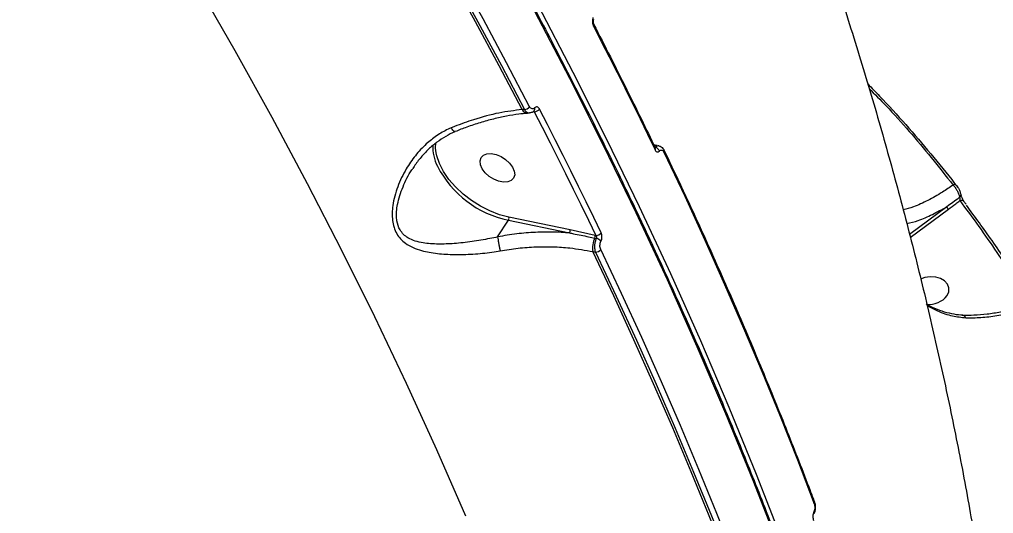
# Model space of a CAD drawing. Header units: millimetres. Extents: x -6028 to 5958, y -6064 to 4137.
# Drawn here: x 2132 to 2359.5, y -1111.3 to -995.9 of the extents above; entities that cross this region are included whole.
import ezdxf

# ---------------------------------------------------------------- set-up
doc = ezdxf.new("R2010")
doc.units = ezdxf.units.MM
for name, color, linetype in [('DIKOM_ОБЪЕКТ', 7, 'Continuous'), ('DIKOM_РАЗМЕР_ЗОНА', 7, 'Continuous'), ('DIKOM_РАЗМЕР_ОБЪЕКТА', 7, 'Continuous')]:
    doc.layers.add(name, color=color, linetype=linetype)
doc.styles.add('style1', font='arial.ttf', dxfattribs={"width": 0.8})
doc.dimstyles.new('1-50', dxfattribs={"dimtxt": 300, "dimasz": 200, "dimexe": 100, "dimexo": 0, "dimgap": 100, "dimtad": 1, "dimtxsty": 'style1', "dimcen": 200, "dimclrd": 7, "dimclre": 7, "dimclrt": 7, "dimadec": 1, "dimazin": 2, "dimtfac": 1, "dimtmove": 0, "dimatfit": 2, "dimfxl": 0, "dimlwd": 25, "dimlwe": 18, "dimarcsym": 0})

# ---------------------------------------------------------------- blocks, each defined once
blk = doc.blocks.new('*D9')
at = {"layer": 'Defpoints', "color": 0, "transparency": 16777216}
for p in [(-6027.56, 1459.58), (4556.58, 1382.7), (4556.58, -5964.37)]:
    blk.add_point(p, dxfattribs=at)
at = {"layer": 'DIKOM_РАЗМЕР_ЗОНА', "color": 7, "lineweight": 18, "transparency": 16777216}
for p, q in [((-6027.56, 1459.58), (-6027.56, -6064.37)), ((4556.58, 1382.7), (4556.58, -6064.37))]:
    blk.add_line(p, q, dxfattribs=at)
at = {"layer": 'DIKOM_РАЗМЕР_ЗОНА', "color": 7, "lineweight": 25, "transparency": 16777216}
blk.add_line((-5827.56, -5964.37), (4356.58, -5964.37), dxfattribs=at)
at = {"layer": 'DIKOM_РАЗМЕР_ЗОНА', "color": 7, "transparency": 16777216}
for points in [[(-5827.56, -5931.03), (-5827.56, -5997.7), (-6027.56, -5964.37)], [(4356.58, -5931.03), (4356.58, -5997.7), (4556.58, -5964.37)]]:
    blk.add_solid(points, dxfattribs=at)
at = {"layer": 'DIKOM_РАЗМЕР_ЗОНА', "color": 7, "transparency": 16777216, "insert": (157.08, -5711.2), "char_height": 300, "attachment_point": 5, "style": 'style1'}
blk.add_mtext('10600', dxfattribs=at)
blk = doc.blocks.new('*D10')
at = {"layer": 'Defpoints', "color": 0, "transparency": 16777216}
for p in [(1555.59, 4137.49), (5858.35, 4137.49), (1555.59, -4898.38)]:
    blk.add_point(p, dxfattribs=at)
at = {"layer": 'DIKOM_РАЗМЕР_ЗОНА', "color": 7, "lineweight": 18, "transparency": 16777216}
for p, q in [((1555.59, 4137.49), (5958.35, 4137.49)), ((1555.59, -4898.38), (5958.35, -4898.38))]:
    blk.add_line(p, q, dxfattribs=at)
at = {"layer": 'DIKOM_РАЗМЕР_ЗОНА', "color": 7, "lineweight": 25, "transparency": 16777216}
blk.add_line((5858.35, -4698.38), (5858.35, 3937.49), dxfattribs=at)
at = {"layer": 'DIKOM_РАЗМЕР_ЗОНА', "color": 7, "transparency": 16777216}
for points in [[(5825.01, 3937.49), (5891.68, 3937.49), (5858.35, 4137.49)], [(5825.01, -4698.38), (5891.68, -4698.38), (5858.35, -4898.38)]]:
    blk.add_solid(points, dxfattribs=at)
at = {"layer": 'DIKOM_РАЗМЕР_ЗОНА', "color": 7, "transparency": 16777216, "insert": (5605.17, 52.12), "char_height": 300, "attachment_point": 5, "rotation": 90, "style": 'style1'}
blk.add_mtext('9050', dxfattribs=at)
blk = doc.blocks.new('*D11')
at = {"layer": 'Defpoints', "color": 0, "transparency": 16777216}
for p in [(259.43, 2965.58), (1920.55, -3002.33), (4022.59, -3002.33)]:
    blk.add_point(p, dxfattribs=at)
at = {"layer": 'DIKOM_РАЗМЕР_ОБЪЕКТА', "color": 7, "lineweight": 18, "transparency": 16777216}
for p, q in [((259.43, 2965.58), (4122.59, 2965.58)), ((1920.55, -3002.33), (4122.59, -3002.33))]:
    blk.add_line(p, q, dxfattribs=at)
at = {"layer": 'DIKOM_РАЗМЕР_ОБЪЕКТА', "color": 7, "lineweight": 25, "transparency": 16777216}
blk.add_line((4022.59, 2765.58), (4022.59, -2802.33), dxfattribs=at)
at = {"layer": 'DIKOM_РАЗМЕР_ОБЪЕКТА', "color": 7, "transparency": 16777216}
for points in [[(3989.25, 2765.58), (4055.92, 2765.58), (4022.59, 2965.58)], [(3989.25, -2802.33), (4055.92, -2802.33), (4022.59, -3002.33)]]:
    blk.add_solid(points, dxfattribs=at)
at = {"layer": 'DIKOM_РАЗМЕР_ОБЪЕКТА', "color": 7, "transparency": 16777216, "insert": (3769.41, -24.42), "char_height": 300, "attachment_point": 5, "rotation": 90, "style": 'style1'}
blk.add_mtext('6000', dxfattribs=at)
blk = doc.blocks.new('*D12')
at = {"layer": 'Defpoints', "color": 0, "transparency": 16777216}
for p in [(3056.58, 1987.9), (-4027.97, 676.5), (3056.58, -3714.77)]:
    blk.add_point(p, dxfattribs=at)
at = {"layer": 'DIKOM_РАЗМЕР_ОБЪЕКТА', "color": 7, "lineweight": 18, "transparency": 16777216}
for p, q in [((3056.58, 1987.9), (3056.58, -3814.77)), ((-4027.97, 676.5), (-4027.97, -3814.77))]:
    blk.add_line(p, q, dxfattribs=at)
at = {"layer": 'DIKOM_РАЗМЕР_ОБЪЕКТА', "color": 7, "lineweight": 25, "transparency": 16777216}
blk.add_line((-3827.97, -3714.77), (2856.58, -3714.77), dxfattribs=at)
at = {"layer": 'DIKOM_РАЗМЕР_ОБЪЕКТА', "color": 7, "transparency": 16777216}
for points in [[(-3827.97, -3681.44), (-3827.97, -3748.11), (-4027.97, -3714.77)], [(2856.58, -3681.44), (2856.58, -3748.11), (3056.58, -3714.77)]]:
    blk.add_solid(points, dxfattribs=at)
at = {"layer": 'DIKOM_РАЗМЕР_ОБЪЕКТА', "color": 7, "transparency": 16777216, "insert": (20, -3461.6), "char_height": 300, "attachment_point": 5, "style": 'style1'}
blk.add_mtext('7100', dxfattribs=at)

msp = doc.modelspace()

# ---------------------------------------------------------------- linework, layer by layer
at = {"layer": 'DIKOM_ОБЪЕКТ', "color": 7, "linetype": 'Continuous', "lineweight": 15}
for p, q in [((2249.906, -1016.953), (2249.39, -1016.992)), ((2251.122, -1017.783), (2250.661, -1017.818)), ((2280.091, -1025.146), (2280.943, -1025.317)), ((2280.513, -1025.83), (2280.492, -1025.825)), ((2280.911, -1025.365), (2281.331, -1025.452)), ((2280.911, -1025.365), (2280.935, -1025.37)), ((2351.852, -1036.924), (2351.848, -1036.908)), ((2352.481, -1038.352), (2353.062, -1039.102)), ((2348.566, -1039.663), (2339.834, -1046.125)), ((2340.021, -1046.859), (2348.95, -1040.251)), ((2243.666, -1046.707), (2246.178, -1042.834)), ((2246.178, -1042.834), (2260.453, -1045.8)), ((2260.582, -1045.105), (2246.307, -1042.139)), ((2266.467, -1046.357), (2260.582, -1045.105)), ((2266.373, -1046.991), (2266.734, -1047.066)), ((2266.588, -1046.382), (2266.467, -1046.357)), ((2265.902, -1050.16), (2266.499, -1050.285))]:
    msp.add_line(p, q, dxfattribs=at)
at = {"layer": 'DIKOM_ОБЪЕКТ', "color": 7, "linetype": 'Continuous', "lineweight": 15, "flags": 128}
for points in [[(2310.183, -1117.778), (2304.126, -1102.206), (2297.757, -1086.603), (2291.078, -1070.976), (2284.091, -1055.327), (2276.797, -1039.663), (2269.2, -1023.987), (2261.302, -1008.304), (2253.104, -992.62), (2244.61, -976.939), (2235.821, -961.266), (2226.742, -945.605), (2217.374, -929.961), (2207.72, -914.339), (2197.783, -898.744), (2187.566, -883.18), (2177.073, -867.652), (2166.306, -852.165), (2155.269, -836.724)], [(2154.401, -838.062), (2165.438, -853.503), (2176.205, -868.99), (2186.699, -884.517), (2196.915, -900.081), (2206.852, -915.676), (2216.506, -931.298), (2225.874, -946.942), (2234.954, -962.603), (2243.742, -978.276), (2252.236, -993.958), (2260.434, -1009.642), (2268.332, -1025.324), (2275.929, -1041), (2283.223, -1056.664), (2290.21, -1072.313), (2296.889, -1087.941), (2303.259, -1103.543), (2309.316, -1119.115)], [(2134.851, -925.818), (2144.916, -941.243), (2154.695, -956.698), (2164.187, -972.178), (2173.387, -987.68), (2182.293, -1003.198), (2190.903, -1018.728), (2199.212, -1034.263), (2207.219, -1049.799), (2214.922, -1065.332), (2222.317, -1080.856), (2229.402, -1096.367), (2236.175, -1111.859)], [(2251.136, -1016.315), (2245.759, -1006.058), (2240.255, -995.803), (2234.625, -985.55), (2228.869, -975.301), (2222.988, -965.057), (2216.984, -954.819), (2210.856, -944.589), (2204.606, -934.368)], [(2249.39, -1016.992), (2244.006, -1006.723), (2238.496, -996.456), (2232.858, -986.19), (2227.095, -975.929), (2221.206, -965.672), (2215.193, -955.422), (2209.056, -945.179), (2202.796, -934.946)], [(2203.415, -935.075), (2209.66, -945.287), (2215.783, -955.509), (2221.782, -965.738), (2227.658, -975.973), (2233.409, -986.214), (2239.034, -996.459), (2244.534, -1006.705), (2249.906, -1016.953)], [(2266.02, -997.458), (2267.875, -1001.073), (2269.714, -1004.688), (2271.538, -1008.303), (2273.345, -1011.918), (2275.136, -1015.532), (2276.912, -1019.146), (2278.671, -1022.76), (2280.414, -1026.373)], [(2250.661, -1017.818), (2250.647, -1017.819), (2250.629, -1017.819)], [(2252.205, -1017.491), (2254.058, -1021.103), (2255.896, -1024.715), (2257.718, -1028.327), (2259.524, -1031.939), (2261.314, -1035.55), (2263.088, -1039.162), (2264.846, -1042.772), (2266.588, -1046.382)], [(2267.832, -1045.765), (2266.089, -1042.152), (2264.33, -1038.539), (2262.554, -1034.925), (2260.763, -1031.31), (2258.956, -1027.696), (2257.132, -1024.081), (2255.293, -1020.466), (2253.438, -1016.85)], [(2229.328, -1027.108), (2229.19, -1026.009), (2229.211, -1024.716)], [(2246.307, -1042.139), (2244.08, -1041.533), (2241.84, -1040.664), (2239.643, -1039.551), (2237.541, -1038.222), (2235.586, -1036.709), (2233.824, -1035.049), (2232.298, -1033.281), (2231.046, -1031.449), (2230.096, -1029.597), (2229.472, -1027.769), (2229.328, -1027.108)], [(2242.169, -1027.266), (2243.297, -1027.481), (2244.449, -1027.95), (2245.532, -1028.634), (2246.458, -1029.477), (2247.152, -1030.412), (2247.558, -1031.363), (2247.644, -1032.252), (2247.401, -1033.009), (2246.851, -1033.57), (2246.036, -1033.891), (2245.025, -1033.947), (2243.897, -1033.731), (2242.745, -1033.263), (2241.662, -1032.579), (2240.736, -1031.736), (2240.042, -1030.801), (2239.635, -1029.85), (2239.55, -1028.961), (2239.792, -1028.205), (2240.343, -1027.643), (2241.157, -1027.321), (2242.169, -1027.266)], [(2282.493, -1026.938), (2287.345, -1037.231), (2292.065, -1047.519), (2296.652, -1057.8), (2301.107, -1068.071), (2305.428, -1078.333), (2309.616, -1088.584), (2313.668, -1098.822), (2317.586, -1109.045)], [(2350.828, -1034.686), (2350.839, -1034.699), (2350.853, -1034.718)], [(2351.617, -1038.251), (2351.79, -1038.191), (2351.959, -1038.16), (2352.119, -1038.158), (2352.263, -1038.187), (2352.385, -1038.245), (2352.481, -1038.329), (2352.491, -1038.342)], [(2301.036, -1132.364), (2297.115, -1122.129), (2293.059, -1111.879), (2288.867, -1101.616), (2284.541, -1091.343), (2280.081, -1081.059), (2275.487, -1070.766), (2270.761, -1060.466), (2265.902, -1050.16)], [(2266.499, -1050.285), (2271.347, -1060.57), (2276.063, -1070.849), (2280.646, -1081.121), (2285.097, -1091.384), (2289.415, -1101.637), (2293.599, -1111.88), (2297.648, -1122.109), (2301.563, -1132.324)], [(2302.835, -1131.781), (2298.917, -1121.557), (2294.864, -1111.32), (2290.677, -1101.069), (2286.356, -1090.807), (2281.901, -1080.535), (2277.314, -1070.255), (2272.594, -1059.967), (2267.742, -1049.673)], [(2348.643, -1060.419), (2349.028, -1059.526), (2349.055, -1058.611), (2348.721, -1057.748), (2348.053, -1057.007), (2347.106, -1056.447), (2345.956, -1056.115), (2344.696, -1056.038), (2343.429, -1056.22), (2342.451, -1056.557)]]:
    msp.add_lwpolyline(points, dxfattribs=at)
at = {"layer": 'DIKOM_ОБЪЕКТ', "color": 7, "linetype": 'Continuous', "lineweight": 15}
for centre, radius, start, end in [((2265.662, -997.187), 0.449, 322.85979, 21.87444), ((2249.842, -1015.326), 1.628, 272.27579, 322.62296), ((2251.721, -1016.853), 0.629, 320.85293, 25.50941), ((2250.724, -1016.335), 1.488, 206.23312, 266.32448), ((2252.145, -1015.869), 1.623, 272.11296, 322.79545), ((2239.129, -1025.541), 10.616, 178.33834, 206.20774), ((2280.861, -1026.202), 0.839, 86.59319, 147.79158), ((2280.221, -1027.115), 1.318, 20.39781, 77.21957), ((2280.048, -1026.101), 0.457, 323.37831, 21.17682), ((2282.122, -1026.668), 0.459, 324.00577, 19.54099), ((2251.202, -1019.028), 24.33, 207.41322, 258.08451), ((2350.36, -1035.235), 0.721, 49.55806, 118.32271), ((2351.258, -1036.966), 0.595, 298.99399, 4.00867), ((2349.501, -1039.471), 0.955, 191.60423, 234.75683), ((2245.322, -1042.316), 1.001, 328.83563, 10.14532), ((2259.597, -1045.282), 1, 328.79903, 10.15004), ((2266.582, -1044.806), 1.577, 270.22175, 322.50645), ((2270.884, -1049.281), 5.059, 153.08747, 190.01078), ((2265.468, -1046.533), 1.014, 333.14112, 9.97147), ((2266.372, -1048.831), 1.802, 38.06747, 78.38404), ((2266.497, -1048.71), 1.575, 270.09691, 322.2628), ((2344.414, -1057.136), 5.354, 263.85169, 322.18512), ((2317.191, -1108.772), 0.48, 325.33308, 18.1581), ((2317.194, -1111.203), 0.371, 339.84557, 33.75341)]:
    msp.add_arc(centre, radius, start, end, dxfattribs=at)
for points, knots in [([(2200.983, -676.146), (2201.204, -677.035), (2201.848, -679.623), (2202.624, -684.084), (2203.328, -689.514), (2203.751, -695.106), (2203.908, -700.846), (2203.796, -706.732), (2203.416, -712.759), (2202.767, -718.921), (2201.849, -725.216), (2200.665, -731.636), (2199.214, -738.178), (2197.498, -744.837), (2195.518, -751.607), (2193.276, -758.483), (2190.774, -765.46), (2188.013, -772.532), (2184.997, -779.695), (2181.727, -786.943), (2178.205, -794.271), (2174.435, -801.672), (2170.419, -809.143), (2166.161, -816.676), (2161.663, -824.266), (2156.929, -831.909), (2151.964, -839.597), (2146.769, -847.326), (2141.35, -855.089), (2135.711, -862.881), (2129.855, -870.696), (2123.788, -878.528), (2117.513, -886.371), (2111.036, -894.22), (2104.361, -902.068), (2097.493, -909.91), (2090.438, -917.739), (2083.201, -925.55), (2075.787, -933.338), (2068.202, -941.096), (2060.452, -948.818), (2052.541, -956.499), (2044.478, -964.133), (2036.266, -971.713), (2027.914, -979.236), (2019.425, -986.694), (2010.809, -994.083), (2002.07, -1001.396), (1993.215, -1008.628), (1984.251, -1015.774), (1975.185, -1022.829), (1966.023, -1029.787), (1956.773, -1036.642), (1947.441, -1043.391), (1938.034, -1050.027), (1928.56, -1056.545), (1919.025, -1062.942), (1909.436, -1069.211), (1899.802, -1075.349), (1890.128, -1081.351), (1880.423, -1087.211), (1870.694, -1092.927), (1860.947, -1098.491), (1852.286, -1103.302), (1846.877, -1106.218), (1844.72, -1107.38)], [0, 0, 0, 0, 0.00839896, 0.02443514, 0.04048083, 0.05653584, 0.07259892, 0.08866931, 0.10474587, 0.12082763, 0.13691332, 0.15300217, 0.16909336, 0.18518614, 0.20127992, 0.2173743, 0.23346869, 0.2495628, 0.26565656, 0.28174987, 0.29784232, 0.31393406, 0.33002488, 0.34611489, 0.36220417, 0.37829258, 0.39438019, 0.4104669, 0.42655296, 0.44263826, 0.45872282, 0.47480685, 0.49089013, 0.50697294, 0.52305513, 0.53913687, 0.55521809, 0.57129891, 0.5873793, 0.6034594, 0.61953905, 0.63561844, 0.65169754, 0.66777642, 0.683855, 0.69993346, 0.71601166, 0.73208973, 0.74816768, 0.76424559, 0.78032331, 0.79640105, 0.81247873, 0.82855638, 0.84463398, 0.86071166, 0.87678937, 0.89286719, 0.90894505, 0.92502303, 0.94110115, 0.95717941, 0.97325793, 0.98933653, 1, 1, 1, 1]), ([(2209.532, -747.3), (2212.69, -752.429), (2219.069, -762.788), (2228.334, -778.492), (2237.41, -794.379), (2246.207, -810.352), (2254.725, -826.401), (2262.96, -842.523), (2270.906, -858.711), (2278.56, -874.959), (2285.916, -891.262), (2292.971, -907.613), (2299.721, -924.005), (2306.163, -940.432), (2312.292, -956.887), (2318.106, -973.362), (2323.601, -989.852), (2328.777, -1006.349), (2333.629, -1022.847), (2338.157, -1039.337), (2342.358, -1055.815), (2346.235, -1072.273), (2349.772, -1088.705), (2352.475, -1102.323), (2353.908, -1110.471), (2354.377, -1113.14)], [0, 0, 0, 0, 0.0442521, 0.0893826, 0.1345111, 0.1796296, 0.2247296, 0.2698031, 0.31484, 0.3598303, 0.4047643, 0.4496311, 0.4944196, 0.5391195, 0.5837188, 0.6282073, 0.6725737, 0.7168083, 0.7609005, 0.8048407, 0.8486207, 0.8922319, 0.9356674, 0.9789204, 1, 1, 1, 1]), ([(1774.639, -1142.005), (1778.016, -1140.618), (1787.919, -1136.551), (1804.571, -1128.975), (1824.481, -1119.374), (1844.45, -1109.039), (1864.431, -1098.022), (1884.393, -1086.343), (1904.275, -1074.048), (1923.984, -1061.192), (1943.427, -1047.836), (1962.542, -1034.018), (1981.29, -1019.75), (1999.646, -1005.066), (2017.558, -990.014), (2034.942, -974.667), (2051.718, -959.093), (2067.074, -944.075), (2081.096, -929.654), (2093.882, -915.865), (2106.119, -901.997), (2117.755, -888.113), (2128.686, -874.339), (2138.887, -860.708), (2147.417, -848.637), (2152.379, -841.123), (2154.401, -838.062)], [0, 0, 0, 0, 0.0234617, 0.0688049, 0.1140755, 0.159204, 0.2043325, 0.2496031, 0.2949463, 0.3402894, 0.38556, 0.4306885, 0.4758169, 0.5210875, 0.5664306, 0.6117737, 0.6570443, 0.7021727, 0.7409818, 0.7799972, 0.8190585, 0.8581197, 0.8971351, 0.9354075, 0.9736799, 1, 1, 1, 1]), ([(2154.483, -837.61), (2156.297, -840.123), (2161.557, -847.412), (2170.087, -859.508), (2179.993, -873.907), (2189.659, -888.34), (2199.087, -902.804), (2208.272, -917.294), (2217.214, -931.807), (2225.909, -946.338), (2234.354, -960.885), (2242.549, -975.443), (2250.491, -990.009), (2258.177, -1004.578), (2265.606, -1019.147), (2272.776, -1033.712), (2279.684, -1048.27), (2286.33, -1062.816), (2292.711, -1077.346), (2298.825, -1091.858), (2304.672, -1106.347), (2310.249, -1120.809), (2315.555, -1135.24), (2320.589, -1149.638), (2325.349, -1163.997), (2329.834, -1178.315), (2334.043, -1192.587), (2337.974, -1206.81), (2341.628, -1220.98), (2345.002, -1235.094), (2348.096, -1249.147), (2350.909, -1263.136), (2353.442, -1277.058), (2355.687, -1290.907), (2357.568, -1303.993), (2358.588, -1312.429), (2359.056, -1316.302)], [0, 0, 0, 0, 0.0157704, 0.0457322, 0.0756945, 0.1056571, 0.1356196, 0.1655822, 0.1955448, 0.2255074, 0.2554701, 0.2854329, 0.3153958, 0.3453588, 0.3753219, 0.4052849, 0.4352478, 0.4652109, 0.4951742, 0.5251371, 0.5551001, 0.5850632, 0.6150262, 0.6449891, 0.6749519, 0.7049144, 0.734877, 0.7648392, 0.7948013, 0.8247633, 0.8547248, 0.8846861, 0.9146471, 0.9446077, 0.9745678, 1, 1, 1, 1]), ([(2265.955, -995.518), (2265.947, -995.54), (2265.883, -995.694), (2265.799, -996.029), (2265.776, -996.537), (2265.845, -997.046), (2265.961, -997.321), (2266.02, -997.458)], [0, 0, 0, 0, 0.0385813, 0.2780922, 0.5183385, 0.7592374, 1, 1, 1, 1]), ([(2266.044, -995.936), (2266.043, -995.938), (2266.03, -995.964), (2265.995, -996.071), (2265.963, -996.255), (2265.953, -996.486), (2265.979, -996.72), (2266.024, -996.899), (2266.067, -997), (2266.078, -997.019), (2266.078, -997.019)], [0, 0, 0, 0, 0.0130112, 0.1622792, 0.318309, 0.4970344, 0.6835868, 0.849301, 0.9948923, 1, 1, 1, 1]), ([(2266.078, -997.02), (2267.388, -999.576), (2271.186, -1006.987), (2275.979, -1016.627), (2279.398, -1023.708), (2280.474, -1025.936)], [0, 0, 0, 0, 0.2651052, 0.7687695, 1, 1, 1, 1]), ([(2330.087, -1010.985), (2331.011, -1011.924), (2334.074, -1015.035), (2339.001, -1020.461), (2344.834, -1027.267), (2348.746, -1032.034), (2350.639, -1034.561), (2350.771, -1034.738)], [0, 0, 0, 0, 0.12334626, 0.40851534, 0.6936075, 0.97855272, 1, 1, 1, 1]), ([(2330.396, -1012.035), (2331.728, -1013.38), (2336.903, -1018.602), (2343.372, -1026.173), (2348.333, -1032.464), (2350.018, -1034.6)], [0, 0, 0, 0, 0.1863004, 0.7235774, 1, 1, 1, 1]), ([(2252.289, -1016.582), (2252.196, -1016.659), (2252.011, -1016.811), (2251.699, -1016.834), (2251.406, -1016.695), (2251.225, -1016.481), (2251.147, -1016.336), (2251.136, -1016.315)], [0, 0, 0, 0, 0.2393796, 0.4786393, 0.7179108, 0.9576547, 1, 1, 1, 1]), ([(2253.438, -1016.85), (2253.426, -1016.829), (2253.348, -1016.684), (2253.169, -1016.47), (2252.877, -1016.331), (2252.566, -1016.354), (2252.381, -1016.506), (2252.289, -1016.582)], [0, 0, 0, 0, 0.0426209, 0.2824825, 0.5216428, 0.7607274, 1, 1, 1, 1]), ([(2249.39, -1016.992), (2247.607, -1017.204), (2243.99, -1017.635), (2238.602, -1019.092), (2234.826, -1020.437), (2233.076, -1021.149), (2232.813, -1021.256)], [0, 0, 0, 0, 0.3434964, 0.69694, 0.9545298, 1, 1, 1, 1]), ([(2250.63, -1017.868), (2249.96, -1017.924), (2248.38, -1018.055), (2245.725, -1018.494), (2242.718, -1019.147), (2239.61, -1020.01), (2236.616, -1020.987), (2234.655, -1021.764), (2233.763, -1022.117)], [0, 0, 0, 0, 0.1314123, 0.3095892, 0.4890227, 0.6691956, 0.8494857, 1, 1, 1, 1]), ([(2249.906, -1016.953), (2249.927, -1016.989), (2250.065, -1017.23), (2250.378, -1017.574), (2250.793, -1017.805), (2251.043, -1017.761), (2251.123, -1017.747)], [0, 0, 0, 0, 0.0667535, 0.4451187, 0.8228371, 1, 1, 1, 1]), ([(2252.2, -1017.242), (2252.17, -1017.277), (2251.995, -1017.488), (2251.624, -1017.711), (2251.262, -1017.743), (2251.124, -1017.754)], [0, 0, 0, 0, 0.1112977, 0.6629763, 1, 1, 1, 1]), ([(2252.101, -1017.351), (2252.113, -1017.357), (2252.154, -1017.376), (2252.185, -1017.435), (2252.202, -1017.484), (2252.205, -1017.491)], [0, 0, 0, 0, 0.2616581, 0.8883524, 1, 1, 1, 1]), ([(2232.813, -1021.256), (2232.573, -1021.36), (2231.389, -1021.872), (2229.379, -1023.043), (2226.791, -1025.1), (2224.382, -1027.692), (2222.085, -1031.027), (2220.184, -1034.943), (2219.07, -1039.074), (2218.954, -1042.338), (2219.42, -1044.512), (2220.054, -1045.984), (2220.974, -1047.221), (2222.242, -1048.336), (2223.886, -1049.246), (2226.346, -1050.094), (2229.555, -1050.669), (2233.592, -1050.889), (2237.88, -1050.776), (2241.503, -1050.421), (2243.619, -1050.072), (2244.257, -1049.968)], [0, 0, 0, 0, 0.0134552, 0.0663232, 0.1192319, 0.1832734, 0.247351, 0.3264814, 0.4053662, 0.4678598, 0.4990964, 0.5303033, 0.5614417, 0.5926249, 0.6345126, 0.6764894, 0.7480851, 0.819761, 0.8939603, 0.9680667, 1, 1, 1, 1]), ([(2233.743, -1022.066), (2233.72, -1022.082), (2233.635, -1022.146), (2233.381, -1021.983), (2233.097, -1021.673), (2232.902, -1021.395), (2232.834, -1021.289), (2232.813, -1021.256)], [0, 0, 0, 0, 0.1243002, 0.4696601, 0.815047, 0.9428961, 1, 1, 1, 1]), ([(2233.779, -1022.176), (2233.754, -1022.185), (2232.976, -1022.448), (2231.525, -1023.244), (2229.448, -1024.568), (2227.5, -1026.205), (2225.737, -1028.119), (2224.513, -1029.645), (2223.967, -1030.572), (2223.87, -1030.736)], [0, 0, 0, 0, 0.005773, 0.185564, 0.3725515, 0.5642383, 0.7588662, 0.9572695, 1, 1, 1, 1]), ([(2281.339, -1025.459), (2281.334, -1025.456), (2281.201, -1025.38), (2280.903, -1025.47), (2280.643, -1025.71), (2280.513, -1025.83)], [0, 0, 0, 0, 0.02013491, 0.50925656, 1, 1, 1, 1]), ([(2281.338, -1025.486), (2281.429, -1025.499), (2281.705, -1025.536), (2282.093, -1025.839), (2282.405, -1026.175), (2282.505, -1026.449), (2282.532, -1026.522)], [0, 0, 0, 0, 0.1651164, 0.4971051, 0.8661097, 1, 1, 1, 1]), ([(2280.414, -1026.373), (2280.429, -1026.402), (2280.506, -1026.555), (2280.677, -1026.771), (2280.941, -1026.906), (2281.216, -1026.882), (2281.376, -1026.731), (2281.456, -1026.656)], [0, 0, 0, 0, 0.055801, 0.296787, 0.5326844, 0.7662678, 1, 1, 1, 1]), ([(2280.473, -1025.931), (2280.48, -1025.945), (2280.502, -1025.994), (2280.507, -1025.996), (2280.51, -1025.998)], [0, 0, 0, 0, 0.2925356, 1, 1, 1, 1]), ([(2281.456, -1026.656), (2281.537, -1026.58), (2281.697, -1026.429), (2281.971, -1026.406), (2282.233, -1026.541), (2282.403, -1026.757), (2282.479, -1026.909), (2282.493, -1026.938)], [0, 0, 0, 0, 0.234076, 0.4679359, 0.7039428, 0.9448252, 1, 1, 1, 1]), ([(2282.55, -1026.505), (2283.763, -1029.059), (2287.279, -1036.464), (2292.897, -1048.713), (2299.318, -1063.244), (2305.469, -1077.756), (2311.249, -1091.992), (2315.249, -1102.276), (2317.31, -1107.73), (2317.647, -1108.623)], [0, 0, 0, 0, 0.0930101, 0.2697157, 0.4464232, 0.6231312, 0.7998393, 0.9672454, 1, 1, 1, 1]), ([(2243.664, -1046.712), (2243.663, -1046.713), (2243.063, -1046.862), (2241.059, -1047.271), (2237.63, -1047.87), (2233.586, -1048.309), (2229.75, -1048.459), (2226.725, -1048.258), (2224.383, -1047.726), (2222.855, -1047.072), (2221.667, -1046.178), (2220.667, -1044.924), (2220.202, -1043.534), (2219.969, -1041.527), (2220.201, -1038.808), (2221.5, -1034.962), (2222.838, -1032.151), (2223.798, -1030.834), (2223.87, -1030.735)], [0, 0, 0, 0, 0.00005395, 0.04329354, 0.14303283, 0.2455164, 0.3408013, 0.43816024, 0.49181821, 0.54665924, 0.58461757, 0.62403379, 0.68571076, 0.7008825, 0.780514, 0.88390751, 0.99132957, 1, 1, 1, 1]), ([(2350.018, -1034.6), (2349.19, -1035.169), (2347.23, -1036.514), (2344.13, -1038.242), (2341.042, -1039.707), (2339.171, -1040.213), (2338.381, -1040.427)], [0, 0, 0, 0, 0.2099538, 0.497018, 0.7875643, 1, 1, 1, 1]), ([(2350.018, -1034.6), (2350.07, -1034.654), (2350.279, -1034.871), (2350.645, -1035.354), (2351.057, -1036.066), (2351.385, -1036.816), (2351.492, -1037.262), (2351.546, -1037.486)], [0, 0, 0, 0, 0.0780864, 0.3139498, 0.5431701, 0.7710958, 1, 1, 1, 1]), ([(2350.842, -1034.727), (2350.945, -1034.866), (2351.177, -1035.179), (2351.416, -1035.598), (2351.495, -1035.833), (2351.495, -1035.833)], [0, 0, 0, 0, 0.4429048, 0.9998005, 1, 1, 1, 1]), ([(2351.495, -1035.833), (2351.601, -1036.088), (2351.757, -1036.464), (2351.816, -1036.802), (2351.835, -1036.912)], [0, 0, 0, 0, 0.6780178, 1, 1, 1, 1]), ([(2351.852, -1036.924), (2351.852, -1036.927), (2351.859, -1036.97), (2351.901, -1037.129), (2351.986, -1037.387), (2352.124, -1037.717), (2352.286, -1038.033), (2352.423, -1038.253), (2352.477, -1038.321), (2352.491, -1038.339)], [0, 0, 0, 0, 0.0110643, 0.1493965, 0.3147436, 0.5127395, 0.7321688, 0.9308939, 1, 1, 1, 1]), ([(2351.546, -1037.486), (2351.486, -1037.531), (2350.494, -1038.264), (2349.5, -1038.986), (2348.566, -1039.663)], [0, 0, 0, 0, 0.0607927, 1, 1, 1, 1]), ([(2348.95, -1040.251), (2349.519, -1039.826), (2350.41, -1039.161), (2351.297, -1038.493), (2351.617, -1038.251)], [0, 0, 0, 0, 0.6388966, 1, 1, 1, 1]), ([(2351.546, -1037.486), (2351.552, -1037.529), (2351.558, -1037.578), (2351.571, -1037.691), (2351.585, -1037.828), (2351.602, -1038.021), (2351.612, -1038.162), (2351.616, -1038.233), (2351.617, -1038.251)], [0, 0, 0, 0, 0.1727151, 0.1994149, 0.4135085, 0.6504874, 0.9117653, 1, 1, 1, 1]), ([(2351.617, -1038.251), (2354.558, -1042.253), (2360.368, -1050.158), (2365.354, -1058.38), (2367.816, -1062.44)], [0, 0, 0, 0, 0.5063165, 1, 1, 1, 1]), ([(2368.501, -1062.25), (2368.426, -1062.123), (2367.347, -1060.292), (2364.323, -1055.365), (2359.383, -1047.804), (2355.154, -1042.069), (2353.132, -1039.327)], [0, 0, 0, 0, 0.0161625, 0.2338825, 0.6335903, 1, 1, 1, 1]), ([(2339.196, -1043.622), (2340.086, -1043.4), (2342.031, -1042.915), (2345.193, -1041.525), (2347.437, -1040.286), (2348.566, -1039.663)], [0, 0, 0, 0, 0.2958103, 0.6460863, 1, 1, 1, 1]), ([(2260.453, -1045.8), (2259.155, -1045.713), (2256.549, -1045.537), (2252.417, -1045.618), (2248.104, -1045.955), (2245.15, -1046.456), (2243.666, -1046.707)], [0, 0, 0, 0, 0.2380431, 0.4781613, 0.7377116, 1, 1, 1, 1]), ([(2260.453, -1045.8), (2260.751, -1045.856), (2262.242, -1046.139), (2264.22, -1046.545), (2265.887, -1046.89), (2266.373, -1046.991)], [0, 0, 0, 0, 0.1504158, 0.7521193, 1, 1, 1, 1]), ([(2267.79, -1047.72), (2267.798, -1047.705), (2267.871, -1047.557), (2267.981, -1047.229), (2268.039, -1046.712), (2267.996, -1046.19), (2267.887, -1045.907), (2267.832, -1045.765)], [0, 0, 0, 0, 0.0278545, 0.2650108, 0.5077118, 0.7539237, 1, 1, 1, 1]), ([(2243.666, -1046.707), (2243.665, -1046.708), (2243.664, -1046.71), (2243.664, -1046.712), (2243.664, -1046.712)], [0, 0, 0, 0, 0.6232075, 1, 1, 1, 1]), ([(2243.664, -1046.712), (2243.693, -1046.92), (2243.75, -1047.336), (2243.888, -1048.147), (2244.046, -1048.984), (2244.164, -1049.55), (2244.232, -1049.859), (2244.248, -1049.93), (2244.257, -1049.968)], [0, 0, 0, 0, 0.2316234, 0.4632588, 0.6949021, 0.9265347, 0.961037, 1, 1, 1, 1]), ([(2266.734, -1047.066), (2266.721, -1047.092), (2266.598, -1047.337), (2266.406, -1047.882), (2266.275, -1048.732), (2266.292, -1049.591), (2266.43, -1050.054), (2266.499, -1050.285)], [0, 0, 0, 0, 0.0286217, 0.2670779, 0.5101449, 0.755656, 1, 1, 1, 1]), ([(2266.588, -1046.382), (2266.627, -1046.433), (2266.704, -1046.533), (2266.771, -1046.716), (2266.788, -1046.889), (2266.765, -1046.998), (2266.743, -1047.049), (2266.737, -1047.061), (2266.734, -1047.066)], [0, 0, 0, 0, 0.2631606, 0.5157491, 0.7521372, 0.9411062, 0.9741388, 1, 1, 1, 1]), ([(2267.742, -1049.673), (2267.688, -1049.532), (2267.58, -1049.25), (2267.539, -1048.728), (2267.598, -1048.212), (2267.708, -1047.883), (2267.782, -1047.736), (2267.79, -1047.72)], [0, 0, 0, 0, 0.2457797, 0.4917554, 0.734305, 0.9715395, 1, 1, 1, 1]), ([(2244.257, -1049.968), (2245.647, -1049.745), (2248.441, -1049.299), (2252.578, -1049.009), (2256.623, -1048.995), (2261.111, -1049.277), (2264.127, -1049.833), (2265.902, -1050.16)], [0, 0, 0, 0, 0.1872846, 0.3765565, 0.5570069, 0.7391992, 1, 1, 1, 1]), ([(2343.762, -1062.391), (2344.222, -1062.646), (2345.414, -1063.305), (2347.407, -1064.066), (2349.642, -1064.643), (2351.241, -1064.909), (2352.033, -1064.895), (2352.143, -1064.894)], [0, 0, 0, 0, 0.168832, 0.4371405, 0.7029202, 0.9586662, 1, 1, 1, 1]), ([(2343.925, -1062.697), (2344.731, -1063.148), (2346.66, -1064.23), (2349.746, -1065.272), (2351.951, -1065.49), (2352.983, -1065.592)], [0, 0, 0, 0, 0.2760951, 0.6609478, 1, 1, 1, 1]), ([(2352.14, -1064.972), (2353.055, -1064.983), (2354.95, -1065.004), (2357.963, -1064.742), (2361.115, -1064.261), (2364.322, -1063.519), (2366.725, -1062.849), (2368.045, -1062.357), (2368.29, -1062.266)], [0, 0, 0, 0, 0.1806869, 0.3742136, 0.5682416, 0.7623001, 0.9559426, 1, 1, 1, 1]), ([(2352.983, -1065.592), (2353.266, -1065.598), (2354.714, -1065.63), (2357.419, -1065.512), (2361.166, -1065.01), (2365.031, -1064.173), (2367.639, -1063.323), (2368.951, -1062.895)], [0, 0, 0, 0, 0.0563968, 0.2882916, 0.5227681, 0.7600062, 1, 1, 1, 1]), ([(2352.983, -1065.592), (2352.964, -1065.562), (2352.879, -1065.432), (2352.654, -1065.186), (2352.383, -1064.994), (2352.188, -1065.023), (2352.148, -1065.029)], [0, 0, 0, 0, 0.0831636, 0.3688467, 0.8707083, 1, 1, 1, 1]), ([(2317.586, -1109.045), (2317.628, -1109.186), (2317.711, -1109.466), (2317.734, -1109.987), (2317.674, -1110.503), (2317.575, -1110.832), (2317.51, -1110.98), (2317.503, -1110.996)], [0, 0, 0, 0, 0.2457589, 0.4918298, 0.7343302, 0.9715232, 1, 1, 1, 1]), ([(2317.64, -1108.628), (2317.657, -1108.666), (2317.78, -1108.942), (2317.868, -1109.561), (2317.82, -1110.446), (2317.696, -1111.068), (2317.546, -1111.314), (2317.537, -1111.328)], [0, 0, 0, 0, 0.04916279, 0.35530402, 0.66560108, 0.98067282, 1, 1, 1, 1]), ([(2317.503, -1110.996), (2317.496, -1111.012), (2317.432, -1111.16), (2317.332, -1111.489), (2317.271, -1112.005), (2317.292, -1112.526), (2317.375, -1112.807), (2317.416, -1112.948)], [0, 0, 0, 0, 0.0278622, 0.2650137, 0.5076902, 0.7539792, 1, 1, 1, 1])]:
    msp.add_open_spline(points, degree=3, knots=knots, dxfattribs=at)

# ---------------------------------------------------------------- dimensions: what is measured, and where the dimension line sits
at = {"layer": 'DIKOM_РАЗМЕР_ЗОНА'}
dim = msp.add_linear_dim(base=(5858.345, 4137.494), p1=(1555.593, -4898.379), p2=(1555.593, 4137.494), angle=90, text='9050', dimstyle='1-50', dxfattribs=at)
dim.commit()
dim.dimension.update_dxf_attribs({"geometry": '*D10', "text_midpoint": (5858.345, 52.12), "dimtype": 160})
dim = msp.add_linear_dim(base=(4556.575, -5964.368), p1=(-6027.562, 1459.576), p2=(4556.575, 1382.704), text='10600', dimstyle='1-50', dxfattribs=at)
dim.commit()
dim.dimension.update_dxf_attribs({"geometry": '*D9', "text_midpoint": (157.08, -5964.368), "dimtype": 160})
at = {"layer": 'DIKOM_РАЗМЕР_ОБЪЕКТА'}
dim = msp.add_linear_dim(base=(4022.586, -3002.33), p1=(259.433, 2965.575), p2=(1920.546, -3002.33), angle=90, text='6000', dimstyle='1-50', dxfattribs=at)
dim.commit()
dim.dimension.update_dxf_attribs({"geometry": '*D11', "text_midpoint": (4022.586, -24.423), "dimtype": 160})
dim = msp.add_linear_dim(base=(3056.575, -3714.774), p1=(-4027.972, 676.501), p2=(3056.575, 1987.897), text='7100', dimstyle='1-50', dxfattribs=at)
dim.commit()
dim.dimension.update_dxf_attribs({"geometry": '*D12', "text_midpoint": (20, -3714.774), "dimtype": 160})

doc.saveas('drawing.dxf')
